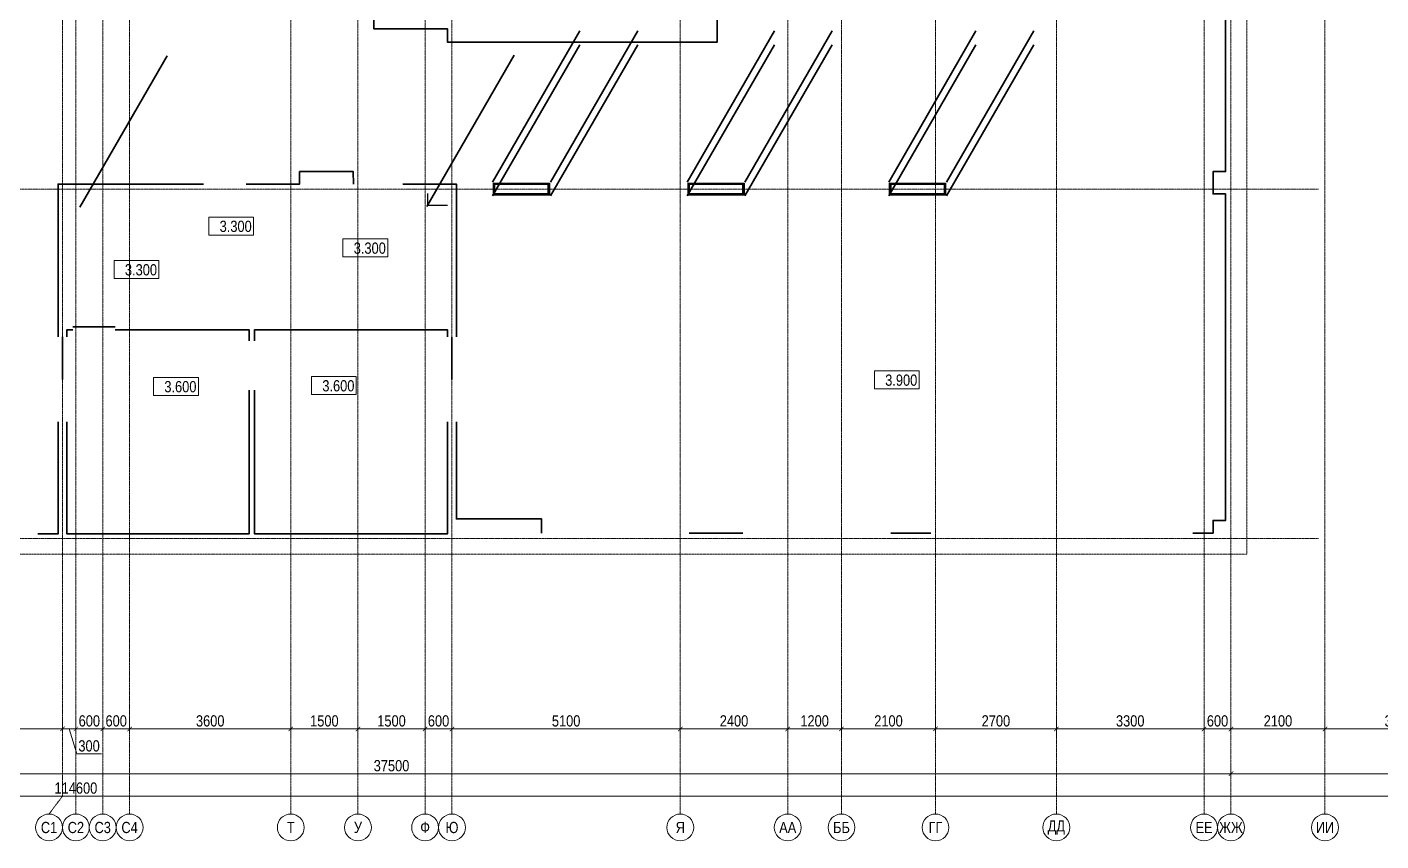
# Model space of a CAD drawing. Header units: millimetres. Extents: x -328335 to 1460319, y -208171 to 164069.
# Drawn here: x 56209 to 86450, y -6755 to 11416 of the extents above; entities that cross this region are included whole.
import ezdxf
from ezdxf.enums import TextEntityAlignment as Align

# ---------------------------------------------------------------- set-up
doc = ezdxf.new("R2010")
doc.units = ezdxf.units.MM
doc.header["$LTSCALE"] = 0.5
doc.linetypes.add('CENTER', pattern=[50.8, 31.75, -6.35, 6.35, -6.35])
doc.linetypes.add('DASHED', pattern=[19.05, 12.7, -6.35])
doc.layers.get('Defpoints').update_dxf_attribs({"color": 140})
for name, color, linetype, lineweight in [('АИ_Плинтус', 3, 'Continuous', 9), ('АР6_потолок_отм', 5, 'Continuous', 5), ('РД_Оси_размер', 8, 'Continuous', 0)]:
    doc.layers.add(name, color=color, linetype=linetype, lineweight=lineweight)
doc.layers.add('АИ_Т_Профиль', color=2, linetype='Continuous', lineweight=40, true_color=0xffff00)
doc.layers.add('РД_Оси_100', color=7, linetype='Continuous', lineweight=0, true_color=0x525252)
doc.layers.add('АР6_Г_профиль плитки', color=220, linetype='Continuous', lineweight=35, plot=False)
doc.layers.add('АР_Делит', color=120, linetype='Continuous', lineweight=0, plot=False)
doc.styles.add('Arial_Narrow_08', font='ARIALN.TTF', dxfattribs={"width": 0.8})
doc.styles.add('style1', font='ARIALN.TTF')
doc.styles.add('ккк', font='isocpeur.ttf', dxfattribs={"width": 0.85, "oblique": 15})
doc.dimstyles.new('Dim100_ареал', dxfattribs={"dimscale": 100, "dimtxt": 2.5, "dimasz": 1, "dimexe": 1, "dimexo": 1, "dimgap": 0.5, "dimtad": 1, "dimzin": 12, "dimdsep": 46, "dimtxsty": 'style1', "dimblk": 'ARCHTICK', "dimcen": 1, "dimdle": 1, "dimaunit": 1, "dimadec": 0, "dimazin": 3, "dimtfac": 1, "dimtmove": 1, "dimatfit": 3, "dimldrblk": 'OPEN30', "dimfxl": 2, "dimfxlon": 1, "dimtolj": 1, "dimtzin": 0, "dimlwd": 5, "dimlwe": 5, "dimarcsym": 0})

# ---------------------------------------------------------------- blocks, each defined once
blk = doc.blocks.new('A-iden')
at = {"linetype": 'Continuous', "lineweight": 5}
blk.add_circle((0, -4), 3, dxfattribs=at)
at = {"color": 0, "linetype": 'Continuous', "lineweight": 20, "style": 'ккк', "width": 0.85}
blk.add_attdef('ID', text='', height=4, dxfattribs=at).set_placement((0.31, -3.85), align=Align.MIDDLE_CENTER)
blk = doc.blocks.new('_ArchTick')
at = {"color": 0, "linetype": 'ByBlock', "const_width": 0.15}
blk.add_lwpolyline([(-0.5, -0.5), (0.5, 0.5)], dxfattribs=at)
blk = doc.blocks.new('*D186')
at = {"layer": 'Defpoints', "color": 0, "transparency": 16777216}
for p in [(54300, -3255), (57000, -3255), (57000, -4255)]:
    blk.add_point(p, dxfattribs=at)
at = {"layer": 'РД_Оси_размер', "color": 0, "lineweight": 5, "transparency": 16777216}
for p, q in [((54300, -4055), (54300, -4355)), ((57000, -4055), (57000, -4355)), ((54200, -4255), (57100, -4255))]:
    blk.add_line(p, q, dxfattribs=at)
at = {"layer": 'РД_Оси_размер', "color": 0, "lineweight": 5, "transparency": 16777216, "xscale": 100, "yscale": 100, "zscale": 100, "rotation": 180}
blk.add_blockref('_ArchTick', (54300, -4255), dxfattribs=at)
at = {"layer": 'РД_Оси_размер', "color": 0, "lineweight": 5, "transparency": 16777216, "xscale": 100, "yscale": 100, "zscale": 100}
blk.add_blockref('_ArchTick', (57000, -4255), dxfattribs=at)
at = {"layer": 'РД_Оси_размер', "color": 0, "transparency": 16777216, "insert": (55650, -4077), "char_height": 250, "attachment_point": 5, "style": 'style1'}
blk.add_mtext('\\A1;2700', dxfattribs=at)
blk = doc.blocks.new('_Open30')
at = {"color": 0, "linetype": 'ByBlock', "lineweight": -2}
for p, q in [((-1, 0.27), (0, 0)), ((0, 0), (-1, -0.27)), ((0, 0), (-1, 0))]:
    blk.add_line(p, q, dxfattribs=at)
blk = doc.blocks.new('*D187')
at = {"layer": 'Defpoints', "color": 0, "transparency": 16777216}
for p in [(57000, -3255), (57300, -3255), (57300, -4255)]:
    blk.add_point(p, dxfattribs=at)
at = {"layer": 'РД_Оси_размер', "color": 0, "lineweight": 5, "transparency": 16777216}
for p, q in [((57000, -4055), (57000, -4355)), ((57300, -4055), (57300, -4355)), ((56900, -4255), (57400, -4255)), ((57150, -4255), (57317, -4813)), ((57317, -4813), (57870, -4813))]:
    blk.add_line(p, q, dxfattribs=at)
at = {"layer": 'РД_Оси_размер', "color": 0, "lineweight": 5, "transparency": 16777216, "xscale": 100, "yscale": 100, "zscale": 100, "rotation": 180}
blk.add_blockref('_ArchTick', (57000, -4255), dxfattribs=at)
at = {"layer": 'РД_Оси_размер', "color": 0, "lineweight": 5, "transparency": 16777216, "xscale": 100, "yscale": 100, "zscale": 100}
blk.add_blockref('_ArchTick', (57300, -4255), dxfattribs=at)
at = {"layer": 'РД_Оси_размер', "color": 0, "transparency": 16777216, "insert": (57594, -4635), "char_height": 250, "attachment_point": 5, "style": 'style1'}
blk.add_mtext('\\A1;300', dxfattribs=at)
blk = doc.blocks.new('*D188')
at = {"layer": 'Defpoints', "color": 0, "transparency": 16777216}
for p in [(57300, -3255), (57900, -3255), (57900, -4255)]:
    blk.add_point(p, dxfattribs=at)
at = {"layer": 'РД_Оси_размер', "color": 0, "lineweight": 5, "transparency": 16777216}
for p, q in [((57300, -4055), (57300, -4355)), ((57900, -4055), (57900, -4355)), ((57200, -4255), (58000, -4255))]:
    blk.add_line(p, q, dxfattribs=at)
at = {"layer": 'РД_Оси_размер', "color": 0, "lineweight": 5, "transparency": 16777216, "xscale": 100, "yscale": 100, "zscale": 100, "rotation": 180}
blk.add_blockref('_ArchTick', (57300, -4255), dxfattribs=at)
at = {"layer": 'РД_Оси_размер', "color": 0, "lineweight": 5, "transparency": 16777216, "xscale": 100, "yscale": 100, "zscale": 100}
blk.add_blockref('_ArchTick', (57900, -4255), dxfattribs=at)
at = {"layer": 'РД_Оси_размер', "color": 0, "transparency": 16777216, "insert": (57600, -4077), "char_height": 250, "attachment_point": 5, "style": 'style1'}
blk.add_mtext('\\A1;600', dxfattribs=at)
blk = doc.blocks.new('*D189')
at = {"layer": 'Defpoints', "color": 0, "transparency": 16777216}
for p in [(57900, -3255), (58500, -3255), (58500, -4255)]:
    blk.add_point(p, dxfattribs=at)
at = {"layer": 'РД_Оси_размер', "color": 0, "lineweight": 5, "transparency": 16777216}
for p, q in [((57900, -4055), (57900, -4355)), ((58500, -4055), (58500, -4355)), ((57800, -4255), (58600, -4255))]:
    blk.add_line(p, q, dxfattribs=at)
at = {"layer": 'РД_Оси_размер', "color": 0, "lineweight": 5, "transparency": 16777216, "xscale": 100, "yscale": 100, "zscale": 100, "rotation": 180}
blk.add_blockref('_ArchTick', (57900, -4255), dxfattribs=at)
at = {"layer": 'РД_Оси_размер', "color": 0, "lineweight": 5, "transparency": 16777216, "xscale": 100, "yscale": 100, "zscale": 100}
blk.add_blockref('_ArchTick', (58500, -4255), dxfattribs=at)
at = {"layer": 'РД_Оси_размер', "color": 0, "transparency": 16777216, "insert": (58200, -4077), "char_height": 250, "attachment_point": 5, "style": 'style1'}
blk.add_mtext('\\A1;600', dxfattribs=at)
blk = doc.blocks.new('*D190')
at = {"layer": 'Defpoints', "color": 0, "transparency": 16777216}
for p in [(58500, -3255), (62100, -3255), (62100, -4255)]:
    blk.add_point(p, dxfattribs=at)
at = {"layer": 'РД_Оси_размер', "color": 0, "lineweight": 5, "transparency": 16777216}
for p, q in [((58500, -4055), (58500, -4355)), ((62100, -4055), (62100, -4355)), ((58400, -4255), (62200, -4255))]:
    blk.add_line(p, q, dxfattribs=at)
at = {"layer": 'РД_Оси_размер', "color": 0, "lineweight": 5, "transparency": 16777216, "xscale": 100, "yscale": 100, "zscale": 100, "rotation": 180}
blk.add_blockref('_ArchTick', (58500, -4255), dxfattribs=at)
at = {"layer": 'РД_Оси_размер', "color": 0, "lineweight": 5, "transparency": 16777216, "xscale": 100, "yscale": 100, "zscale": 100}
blk.add_blockref('_ArchTick', (62100, -4255), dxfattribs=at)
at = {"layer": 'РД_Оси_размер', "color": 0, "transparency": 16777216, "insert": (60300, -4077), "char_height": 250, "attachment_point": 5, "style": 'style1'}
blk.add_mtext('\\A1;3600', dxfattribs=at)
blk = doc.blocks.new('*D191')
at = {"layer": 'Defpoints', "color": 0, "transparency": 16777216}
for p in [(62100, -3255), (63600, -3255), (63600, -4255)]:
    blk.add_point(p, dxfattribs=at)
at = {"layer": 'РД_Оси_размер', "color": 0, "lineweight": 5, "transparency": 16777216}
for p, q in [((62100, -4055), (62100, -4355)), ((63600, -4055), (63600, -4355)), ((62000, -4255), (63700, -4255))]:
    blk.add_line(p, q, dxfattribs=at)
at = {"layer": 'РД_Оси_размер', "color": 0, "lineweight": 5, "transparency": 16777216, "xscale": 100, "yscale": 100, "zscale": 100, "rotation": 180}
blk.add_blockref('_ArchTick', (62100, -4255), dxfattribs=at)
at = {"layer": 'РД_Оси_размер', "color": 0, "lineweight": 5, "transparency": 16777216, "xscale": 100, "yscale": 100, "zscale": 100}
blk.add_blockref('_ArchTick', (63600, -4255), dxfattribs=at)
at = {"layer": 'РД_Оси_размер', "color": 0, "transparency": 16777216, "insert": (62850, -4077), "char_height": 250, "attachment_point": 5, "style": 'style1'}
blk.add_mtext('\\A1;1500', dxfattribs=at)
blk = doc.blocks.new('*D192')
at = {"layer": 'Defpoints', "color": 0, "transparency": 16777216}
for p in [(63600, -3255), (65100, -3255), (65100, -4255)]:
    blk.add_point(p, dxfattribs=at)
at = {"layer": 'РД_Оси_размер', "color": 0, "lineweight": 5, "transparency": 16777216}
for p, q in [((63600, -4055), (63600, -4355)), ((65100, -4055), (65100, -4355)), ((63500, -4255), (65200, -4255))]:
    blk.add_line(p, q, dxfattribs=at)
at = {"layer": 'РД_Оси_размер', "color": 0, "lineweight": 5, "transparency": 16777216, "xscale": 100, "yscale": 100, "zscale": 100, "rotation": 180}
blk.add_blockref('_ArchTick', (63600, -4255), dxfattribs=at)
at = {"layer": 'РД_Оси_размер', "color": 0, "lineweight": 5, "transparency": 16777216, "xscale": 100, "yscale": 100, "zscale": 100}
blk.add_blockref('_ArchTick', (65100, -4255), dxfattribs=at)
at = {"layer": 'РД_Оси_размер', "color": 0, "transparency": 16777216, "insert": (64350, -4077), "char_height": 250, "attachment_point": 5, "style": 'style1'}
blk.add_mtext('\\A1;1500', dxfattribs=at)
blk = doc.blocks.new('*D193')
at = {"layer": 'Defpoints', "color": 0, "transparency": 16777216}
for p in [(65100, -3255), (65700, -3255), (65700, -4255)]:
    blk.add_point(p, dxfattribs=at)
at = {"layer": 'РД_Оси_размер', "color": 0, "lineweight": 5, "transparency": 16777216}
for p, q in [((65100, -4055), (65100, -4355)), ((65700, -4055), (65700, -4355)), ((65000, -4255), (65800, -4255))]:
    blk.add_line(p, q, dxfattribs=at)
at = {"layer": 'РД_Оси_размер', "color": 0, "lineweight": 5, "transparency": 16777216, "xscale": 100, "yscale": 100, "zscale": 100, "rotation": 180}
blk.add_blockref('_ArchTick', (65100, -4255), dxfattribs=at)
at = {"layer": 'РД_Оси_размер', "color": 0, "lineweight": 5, "transparency": 16777216, "xscale": 100, "yscale": 100, "zscale": 100}
blk.add_blockref('_ArchTick', (65700, -4255), dxfattribs=at)
at = {"layer": 'РД_Оси_размер', "color": 0, "transparency": 16777216, "insert": (65400, -4077), "char_height": 250, "attachment_point": 5, "style": 'style1'}
blk.add_mtext('\\A1;600', dxfattribs=at)
blk = doc.blocks.new('*D194')
at = {"layer": 'Defpoints', "color": 0, "transparency": 16777216}
for p in [(65700, -3255), (70800, -3255), (70800, -4255)]:
    blk.add_point(p, dxfattribs=at)
at = {"layer": 'РД_Оси_размер', "color": 0, "lineweight": 5, "transparency": 16777216}
for p, q in [((65700, -4055), (65700, -4355)), ((70800, -4055), (70800, -4355)), ((65600, -4255), (70900, -4255))]:
    blk.add_line(p, q, dxfattribs=at)
at = {"layer": 'РД_Оси_размер', "color": 0, "lineweight": 5, "transparency": 16777216, "xscale": 100, "yscale": 100, "zscale": 100, "rotation": 180}
blk.add_blockref('_ArchTick', (65700, -4255), dxfattribs=at)
at = {"layer": 'РД_Оси_размер', "color": 0, "lineweight": 5, "transparency": 16777216, "xscale": 100, "yscale": 100, "zscale": 100}
blk.add_blockref('_ArchTick', (70800, -4255), dxfattribs=at)
at = {"layer": 'РД_Оси_размер', "color": 0, "transparency": 16777216, "insert": (68250, -4077), "char_height": 250, "attachment_point": 5, "style": 'style1'}
blk.add_mtext('\\A1;5100', dxfattribs=at)
blk = doc.blocks.new('*D195')
at = {"layer": 'Defpoints', "color": 0, "transparency": 16777216}
for p in [(70800, -3255), (73200, -3255), (73200, -4255)]:
    blk.add_point(p, dxfattribs=at)
at = {"layer": 'РД_Оси_размер', "color": 0, "lineweight": 5, "transparency": 16777216}
for p, q in [((70800, -4055), (70800, -4355)), ((73200, -4055), (73200, -4355)), ((70700, -4255), (73300, -4255))]:
    blk.add_line(p, q, dxfattribs=at)
at = {"layer": 'РД_Оси_размер', "color": 0, "lineweight": 5, "transparency": 16777216, "xscale": 100, "yscale": 100, "zscale": 100, "rotation": 180}
blk.add_blockref('_ArchTick', (70800, -4255), dxfattribs=at)
at = {"layer": 'РД_Оси_размер', "color": 0, "lineweight": 5, "transparency": 16777216, "xscale": 100, "yscale": 100, "zscale": 100}
blk.add_blockref('_ArchTick', (73200, -4255), dxfattribs=at)
at = {"layer": 'РД_Оси_размер', "color": 0, "transparency": 16777216, "insert": (72000, -4077), "char_height": 250, "attachment_point": 5, "style": 'style1'}
blk.add_mtext('\\A1;2400', dxfattribs=at)
blk = doc.blocks.new('*D196')
at = {"layer": 'Defpoints', "color": 0, "transparency": 16777216}
for p in [(73200, -3255), (74400, -3255), (74400, -4255)]:
    blk.add_point(p, dxfattribs=at)
at = {"layer": 'РД_Оси_размер', "color": 0, "lineweight": 5, "transparency": 16777216}
for p, q in [((73200, -4055), (73200, -4355)), ((74400, -4055), (74400, -4355)), ((73100, -4255), (74500, -4255))]:
    blk.add_line(p, q, dxfattribs=at)
at = {"layer": 'РД_Оси_размер', "color": 0, "lineweight": 5, "transparency": 16777216, "xscale": 100, "yscale": 100, "zscale": 100, "rotation": 180}
blk.add_blockref('_ArchTick', (73200, -4255), dxfattribs=at)
at = {"layer": 'РД_Оси_размер', "color": 0, "lineweight": 5, "transparency": 16777216, "xscale": 100, "yscale": 100, "zscale": 100}
blk.add_blockref('_ArchTick', (74400, -4255), dxfattribs=at)
at = {"layer": 'РД_Оси_размер', "color": 0, "transparency": 16777216, "insert": (73800, -4077), "char_height": 250, "attachment_point": 5, "style": 'style1'}
blk.add_mtext('\\A1;1200', dxfattribs=at)
blk = doc.blocks.new('*D197')
at = {"layer": 'Defpoints', "color": 0, "transparency": 16777216}
for p in [(74400, -3255), (76500, -3255), (76500, -4255)]:
    blk.add_point(p, dxfattribs=at)
at = {"layer": 'РД_Оси_размер', "color": 0, "lineweight": 5, "transparency": 16777216}
for p, q in [((74400, -4055), (74400, -4355)), ((76500, -4055), (76500, -4355)), ((74300, -4255), (76600, -4255))]:
    blk.add_line(p, q, dxfattribs=at)
at = {"layer": 'РД_Оси_размер', "color": 0, "lineweight": 5, "transparency": 16777216, "xscale": 100, "yscale": 100, "zscale": 100, "rotation": 180}
blk.add_blockref('_ArchTick', (74400, -4255), dxfattribs=at)
at = {"layer": 'РД_Оси_размер', "color": 0, "lineweight": 5, "transparency": 16777216, "xscale": 100, "yscale": 100, "zscale": 100}
blk.add_blockref('_ArchTick', (76500, -4255), dxfattribs=at)
at = {"layer": 'РД_Оси_размер', "color": 0, "transparency": 16777216, "insert": (75450, -4077), "char_height": 250, "attachment_point": 5, "style": 'style1'}
blk.add_mtext('\\A1;2100', dxfattribs=at)
blk = doc.blocks.new('*D198')
at = {"layer": 'Defpoints', "color": 0, "transparency": 16777216}
for p in [(76500, -3255), (79200, -3255), (79200, -4255)]:
    blk.add_point(p, dxfattribs=at)
at = {"layer": 'РД_Оси_размер', "color": 0, "lineweight": 5, "transparency": 16777216}
for p, q in [((76500, -4055), (76500, -4355)), ((79200, -4055), (79200, -4355)), ((76400, -4255), (79300, -4255))]:
    blk.add_line(p, q, dxfattribs=at)
at = {"layer": 'РД_Оси_размер', "color": 0, "lineweight": 5, "transparency": 16777216, "xscale": 100, "yscale": 100, "zscale": 100, "rotation": 180}
blk.add_blockref('_ArchTick', (76500, -4255), dxfattribs=at)
at = {"layer": 'РД_Оси_размер', "color": 0, "lineweight": 5, "transparency": 16777216, "xscale": 100, "yscale": 100, "zscale": 100}
blk.add_blockref('_ArchTick', (79200, -4255), dxfattribs=at)
at = {"layer": 'РД_Оси_размер', "color": 0, "transparency": 16777216, "insert": (77850, -4077), "char_height": 250, "attachment_point": 5, "style": 'style1'}
blk.add_mtext('\\A1;2700', dxfattribs=at)
blk = doc.blocks.new('*D199')
at = {"layer": 'Defpoints', "color": 0, "transparency": 16777216}
for p in [(79200, -3255), (82500, -3255), (82500, -4255)]:
    blk.add_point(p, dxfattribs=at)
at = {"layer": 'РД_Оси_размер', "color": 0, "lineweight": 5, "transparency": 16777216}
for p, q in [((79200, -4055), (79200, -4355)), ((82500, -4055), (82500, -4355)), ((79100, -4255), (82600, -4255))]:
    blk.add_line(p, q, dxfattribs=at)
at = {"layer": 'РД_Оси_размер', "color": 0, "lineweight": 5, "transparency": 16777216, "xscale": 100, "yscale": 100, "zscale": 100, "rotation": 180}
blk.add_blockref('_ArchTick', (79200, -4255), dxfattribs=at)
at = {"layer": 'РД_Оси_размер', "color": 0, "lineweight": 5, "transparency": 16777216, "xscale": 100, "yscale": 100, "zscale": 100}
blk.add_blockref('_ArchTick', (82500, -4255), dxfattribs=at)
at = {"layer": 'РД_Оси_размер', "color": 0, "transparency": 16777216, "insert": (80850, -4077), "char_height": 250, "attachment_point": 5, "style": 'style1'}
blk.add_mtext('\\A1;3300', dxfattribs=at)
blk = doc.blocks.new('*D200')
at = {"layer": 'Defpoints', "color": 0, "transparency": 16777216}
for p in [(82500, -3255), (83100, -3255), (83100, -4255)]:
    blk.add_point(p, dxfattribs=at)
at = {"layer": 'РД_Оси_размер', "color": 0, "lineweight": 5, "transparency": 16777216}
for p, q in [((82500, -4055), (82500, -4355)), ((83100, -4055), (83100, -4355)), ((82400, -4255), (83200, -4255))]:
    blk.add_line(p, q, dxfattribs=at)
at = {"layer": 'РД_Оси_размер', "color": 0, "lineweight": 5, "transparency": 16777216, "xscale": 100, "yscale": 100, "zscale": 100, "rotation": 180}
blk.add_blockref('_ArchTick', (82500, -4255), dxfattribs=at)
at = {"layer": 'РД_Оси_размер', "color": 0, "lineweight": 5, "transparency": 16777216, "xscale": 100, "yscale": 100, "zscale": 100}
blk.add_blockref('_ArchTick', (83100, -4255), dxfattribs=at)
at = {"layer": 'РД_Оси_размер', "color": 0, "transparency": 16777216, "insert": (82800, -4077), "char_height": 250, "attachment_point": 5, "style": 'style1'}
blk.add_mtext('\\A1;600', dxfattribs=at)
blk = doc.blocks.new('*D201')
at = {"layer": 'Defpoints', "color": 0, "transparency": 16777216}
for p in [(83100, -3255), (85200, -3255), (85200, -4255)]:
    blk.add_point(p, dxfattribs=at)
at = {"layer": 'РД_Оси_размер', "color": 0, "lineweight": 5, "transparency": 16777216}
for p, q in [((83100, -4055), (83100, -4355)), ((85200, -4055), (85200, -4355)), ((83000, -4255), (85300, -4255))]:
    blk.add_line(p, q, dxfattribs=at)
at = {"layer": 'РД_Оси_размер', "color": 0, "lineweight": 5, "transparency": 16777216, "xscale": 100, "yscale": 100, "zscale": 100, "rotation": 180}
blk.add_blockref('_ArchTick', (83100, -4255), dxfattribs=at)
at = {"layer": 'РД_Оси_размер', "color": 0, "lineweight": 5, "transparency": 16777216, "xscale": 100, "yscale": 100, "zscale": 100}
blk.add_blockref('_ArchTick', (85200, -4255), dxfattribs=at)
at = {"layer": 'РД_Оси_размер', "color": 0, "transparency": 16777216, "insert": (84150, -4077), "char_height": 250, "attachment_point": 5, "style": 'style1'}
blk.add_mtext('\\A1;2100', dxfattribs=at)
blk = doc.blocks.new('*D202')
at = {"layer": 'Defpoints', "color": 0, "transparency": 16777216}
for p in [(85200, -3255), (88500, -3255), (88500, -4255)]:
    blk.add_point(p, dxfattribs=at)
at = {"layer": 'РД_Оси_размер', "color": 0, "lineweight": 5, "transparency": 16777216}
for p, q in [((85200, -4055), (85200, -4355)), ((88500, -4055), (88500, -4355)), ((85100, -4255), (88600, -4255))]:
    blk.add_line(p, q, dxfattribs=at)
at = {"layer": 'РД_Оси_размер', "color": 0, "lineweight": 5, "transparency": 16777216, "xscale": 100, "yscale": 100, "zscale": 100, "rotation": 180}
blk.add_blockref('_ArchTick', (85200, -4255), dxfattribs=at)
at = {"layer": 'РД_Оси_размер', "color": 0, "lineweight": 5, "transparency": 16777216, "xscale": 100, "yscale": 100, "zscale": 100}
blk.add_blockref('_ArchTick', (88500, -4255), dxfattribs=at)
at = {"layer": 'РД_Оси_размер', "color": 0, "transparency": 16777216, "insert": (86850, -4077), "char_height": 250, "attachment_point": 5, "style": 'style1'}
blk.add_mtext('\\A1;3300', dxfattribs=at)
blk = doc.blocks.new('*D24')
at = {"layer": 'Defpoints', "color": 0, "transparency": 16777216}
for p in [(0, -3255), (114600, -3255), (114600, -5755)]:
    blk.add_point(p, dxfattribs=at)
at = {"layer": 'РД_Оси_размер', "color": 0, "lineweight": 5, "transparency": 16777216}
for p, q in [((0, -5555), (0, -5855)), ((114600, -5555), (114600, -5855)), ((-100, -5755), (114700, -5755))]:
    blk.add_line(p, q, dxfattribs=at)
at = {"layer": 'РД_Оси_размер', "color": 0, "lineweight": 5, "transparency": 16777216, "xscale": 100, "yscale": 100, "zscale": 100, "rotation": 180}
blk.add_blockref('_ArchTick', (0, -5755), dxfattribs=at)
at = {"layer": 'РД_Оси_размер', "color": 0, "lineweight": 5, "transparency": 16777216, "xscale": 100, "yscale": 100, "zscale": 100}
blk.add_blockref('_ArchTick', (114600, -5755), dxfattribs=at)
at = {"layer": 'РД_Оси_размер', "color": 0, "transparency": 16777216, "insert": (57300, -5577), "char_height": 250, "attachment_point": 5, "style": 'style1'}
blk.add_mtext('\\A1;114600', dxfattribs=at)
blk = doc.blocks.new('*D40')
at = {"layer": 'Defpoints', "color": 0, "transparency": 16777216}
for p in [(45600, -3255), (83100, -3255), (83100, -5255)]:
    blk.add_point(p, dxfattribs=at)
at = {"layer": 'РД_Оси_размер', "color": 0, "lineweight": 5, "transparency": 16777216}
for p, q in [((45600, -5055), (45600, -5355)), ((83100, -5055), (83100, -5355)), ((45500, -5255), (83200, -5255))]:
    blk.add_line(p, q, dxfattribs=at)
at = {"layer": 'РД_Оси_размер', "color": 0, "lineweight": 5, "transparency": 16777216, "xscale": 100, "yscale": 100, "zscale": 100, "rotation": 180}
blk.add_blockref('_ArchTick', (45600, -5255), dxfattribs=at)
at = {"layer": 'РД_Оси_размер', "color": 0, "lineweight": 5, "transparency": 16777216, "xscale": 100, "yscale": 100, "zscale": 100}
blk.add_blockref('_ArchTick', (83100, -5255), dxfattribs=at)
at = {"layer": 'РД_Оси_размер', "color": 0, "transparency": 16777216, "insert": (64350, -5077), "char_height": 250, "attachment_point": 5, "style": 'style1'}
blk.add_mtext('\\A1;37500', dxfattribs=at)
blk = doc.blocks.new('*D41')
at = {"layer": 'Defpoints', "color": 0, "transparency": 16777216}
for p in [(83100, -3255), (94500, -3255), (94500, -5255)]:
    blk.add_point(p, dxfattribs=at)
at = {"layer": 'РД_Оси_размер', "color": 0, "lineweight": 5, "transparency": 16777216}
for p, q in [((83100, -5055), (83100, -5355)), ((94500, -5055), (94500, -5355)), ((83000, -5255), (94600, -5255))]:
    blk.add_line(p, q, dxfattribs=at)
at = {"layer": 'РД_Оси_размер', "color": 0, "lineweight": 5, "transparency": 16777216, "xscale": 100, "yscale": 100, "zscale": 100, "rotation": 180}
blk.add_blockref('_ArchTick', (83100, -5255), dxfattribs=at)
at = {"layer": 'РД_Оси_размер', "color": 0, "lineweight": 5, "transparency": 16777216, "xscale": 100, "yscale": 100, "zscale": 100}
blk.add_blockref('_ArchTick', (94500, -5255), dxfattribs=at)
at = {"layer": 'РД_Оси_размер', "color": 0, "transparency": 16777216, "insert": (88800, -5077), "char_height": 250, "attachment_point": 5, "style": 'style1'}
blk.add_mtext('\\A1;11400', dxfattribs=at)
blk = doc.blocks.new('Отметка_план')
at = {"color": 7, "lineweight": 5}
blk.add_lwpolyline([(0, 0), (10, 0), (10, 4), (0, 4)], close=True, dxfattribs=at)
at = {"style": 'Arial_Narrow_08', "width": 0.8}
blk.add_attdef('OTMG', text='', height=2.5, dxfattribs=at).set_placement((9.06, 0.7), align=Align.RIGHT)
blk = doc.blocks.new('СОШ_2200_АР_ОСИ_М100_28.05.24')
at = {"layer": 'АР_Делит', "color": 5, "linetype": 'DASHED'}
blk.add_lwpolyline([(114955, 135155), (114955, -355), (93595.036, -355), (93595.036, 13855), (94145, 13855), (94145, 68320), (66055, 68320), (66055, 13857.73), (83455, 13857.73), (83455, -355), (45245, -355), (45245, 13145), (44695, 13145), (44695, 26755), (45245, 26755), (45245, 68320), (20455, 68320), (20455, 26755), (27955, 26755), (27955, 13145), (-355, 13145), (-355, 100855), (37145, 100855), (37145, 129155)], dxfattribs=at)
at = {"layer": 'РД_Оси_100', "color": 8, "linetype": 'CENTER', "true_color": 0x808080}
for p, q in [((63600, -6155), (63600, 139938.679)), ((65100, -6155), (65100, 139938.679)), ((73200, -6155), (73200, 139938.679)), ((79200, -6155), (79200, 139938.679)), ((85200, -6155), (85200, 139938.679)), ((70800, -6155), (70800, 90900)), ((62100, -6155), (62100, 73302.739)), ((33000, 7800), (85055, 7800)), ((33000, 0), (85055, 0))]:
    blk.add_line(p, q, dxfattribs=at)
for points in [[(57300, 139938.679), (57300, -6155)], [(58500, 139938.679), (58500, -6155)], [(65700, -6155), (65700, 139938.679)], [(76500, 139938.679), (76500, -6155)], [(82500, 139938.679), (82500, -6155)], [(57000, 70839.76), (57000, -5755), (56700, -6155)], [(57900, 70753.904), (57900, -6155)], [(83100, 16208.195), (83100, -6155)], [(74400, 13738.107), (74400, -6155)]]:
    blk.add_lwpolyline(points, dxfattribs=at)
at = {"layer": 'РД_Оси_100', "color": 0}
ref = blk.add_blockref('A-iden', (56700, -6055), dxfattribs=dict(at, xscale=100, yscale=100, zscale=100))
ref.add_attrib('ID', 'С1', dxfattribs={"layer": '0', "linetype": 'Continuous', "height": 250, "style": 'style1'}).set_placement((56700, -6455), align=Align.MIDDLE)
ref = blk.add_blockref('A-iden', (57299.266, -6054.999), dxfattribs=dict(at, xscale=100, yscale=100, zscale=100))
ref.add_attrib('ID', 'С2', dxfattribs={"layer": '0', "linetype": 'Continuous', "height": 250, "style": 'style1'}).set_placement((57299.266, -6454.999), align=Align.MIDDLE)
ref = blk.add_blockref('A-iden', (57899.266, -6054.999), dxfattribs=dict(at, xscale=100, yscale=100, zscale=100))
ref.add_attrib('ID', 'С3', dxfattribs={"layer": '0', "linetype": 'Continuous', "height": 250, "style": 'style1'}).set_placement((57899.266, -6454.999), align=Align.MIDDLE)
ref = blk.add_blockref('A-iden', (58499.266, -6054.999), dxfattribs=dict(at, xscale=100, yscale=100, zscale=100))
ref.add_attrib('ID', 'С4', dxfattribs={"layer": '0', "linetype": 'Continuous', "height": 250, "style": 'style1'}).set_placement((58499.266, -6454.999), align=Align.MIDDLE)
ref = blk.add_blockref('A-iden', (62100, -6054.999), dxfattribs=dict(at, xscale=100, yscale=100, zscale=100))
ref.add_attrib('ID', 'Т', dxfattribs={"layer": '0', "linetype": 'Continuous', "height": 250, "style": 'style1'}).set_placement((62100, -6454.999), align=Align.MIDDLE)
ref = blk.add_blockref('A-iden', (63600, -6054.999), dxfattribs=dict(at, xscale=100, yscale=100, zscale=100))
ref.add_attrib('ID', 'У', dxfattribs={"layer": '0', "linetype": 'Continuous', "height": 250, "style": 'style1'}).set_placement((63600, -6454.999), align=Align.MIDDLE)
ref = blk.add_blockref('A-iden', (65100, -6054.999), dxfattribs=dict(at, xscale=100, yscale=100, zscale=100))
ref.add_attrib('ID', 'Ф', dxfattribs={"layer": '0', "linetype": 'Continuous', "height": 250, "style": 'style1'}).set_placement((65100, -6454.999), align=Align.MIDDLE)
ref = blk.add_blockref('A-iden', (65700.734, -6054.999), dxfattribs=dict(at, xscale=100, yscale=100, zscale=100))
ref.add_attrib('ID', 'Ю', dxfattribs={"layer": '0', "linetype": 'Continuous', "height": 250, "style": 'style1'}).set_placement((65700.734, -6454.999), align=Align.MIDDLE)
ref = blk.add_blockref('A-iden', (70800, -6054.999), dxfattribs=dict(at, xscale=100, yscale=100, zscale=100))
ref.add_attrib('ID', 'Я', dxfattribs={"layer": '0', "linetype": 'Continuous', "height": 250, "style": 'style1'}).set_placement((70800, -6454.999), align=Align.MIDDLE)
ref = blk.add_blockref('A-iden', (73200, -6054.999), dxfattribs=dict(at, xscale=100, yscale=100, zscale=100))
ref.add_attrib('ID', 'АА', dxfattribs={"layer": '0', "linetype": 'Continuous', "height": 250, "style": 'style1'}).set_placement((73200, -6454.999), align=Align.MIDDLE)
ref = blk.add_blockref('A-iden', (74400.734, -6054.999), dxfattribs=dict(at, xscale=100, yscale=100, zscale=100))
ref.add_attrib('ID', 'ББ', dxfattribs={"layer": '0', "linetype": 'Continuous', "height": 250, "style": 'style1'}).set_placement((74400.734, -6454.999), align=Align.MIDDLE)
ref = blk.add_blockref('A-iden', (76500.734, -6054.999), dxfattribs=dict(at, xscale=100, yscale=100, zscale=100))
ref.add_attrib('ID', 'ГГ', dxfattribs={"layer": '0', "linetype": 'Continuous', "height": 250, "style": 'style1'}).set_placement((76500.734, -6454.999), align=Align.MIDDLE)
ref = blk.add_blockref('A-iden', (79200, -6054.999), dxfattribs=dict(at, xscale=100, yscale=100, zscale=100))
ref.add_attrib('ID', 'ДД', dxfattribs={"layer": '0', "linetype": 'Continuous', "height": 250, "style": 'style1'}).set_placement((79200, -6454.999), align=Align.MIDDLE)
ref = blk.add_blockref('A-iden', (82499.266, -6054.999), dxfattribs=dict(at, xscale=100, yscale=100, zscale=100))
ref.add_attrib('ID', 'ЕЕ', dxfattribs={"layer": '0', "linetype": 'Continuous', "height": 250, "style": 'style1'}).set_placement((82499.266, -6454.999), align=Align.MIDDLE)
ref = blk.add_blockref('A-iden', (83100.734, -6054.999), dxfattribs=dict(at, xscale=100, yscale=100, zscale=100))
ref.add_attrib('ID', 'ЖЖ', dxfattribs={"layer": '0', "linetype": 'Continuous', "height": 250, "style": 'style1'}).set_placement((83100.734, -6454.999), align=Align.MIDDLE)
ref = blk.add_blockref('A-iden', (85200.734, -6054.999), dxfattribs=dict(at, xscale=100, yscale=100, zscale=100))
ref.add_attrib('ID', 'ИИ', dxfattribs={"layer": '0', "linetype": 'Continuous', "height": 250, "style": 'style1'}).set_placement((85200.734, -6454.999), align=Align.MIDDLE)
at = {"layer": 'РД_Оси_размер'}
for base, p1, p2, picture, middle in [((114600, -5755), (0, -3255), (114600, -3255), '*D24', (57300, -5577.357)), ((83100, -5255), (45600, -3255), (83100, -3255), '*D40', (64350, -5077.357)), ((57000, -4255), (54300, -3255), (57000, -3255), '*D186', (55650, -4077.357)), ((57300, -4255), (57000, -3255), (57300, -3255), '*D187', (57367.379, -4635.286)), ((57900, -4255), (57300, -3255), (57900, -3255), '*D188', (57600, -4077.357)), ((58500, -4255), (57900, -3255), (58500, -3255), '*D189', (58200, -4077.357)), ((62100, -4255), (58500, -3255), (62100, -3255), '*D190', (60300, -4077.357)), ((63600, -4255), (62100, -3255), (63600, -3255), '*D191', (62850, -4077.357)), ((65100, -4255), (63600, -3255), (65100, -3255), '*D192', (64350, -4077.357)), ((65700, -4255), (65100, -3255), (65700, -3255), '*D193', (65400, -4077.357)), ((70800, -4255), (65700, -3255), (70800, -3255), '*D194', (68250, -4077.357)), ((73200, -4255), (70800, -3255), (73200, -3255), '*D195', (72000, -4077.357)), ((74400, -4255), (73200, -3255), (74400, -3255), '*D196', (73800, -4077.357)), ((76500, -4255), (74400, -3255), (76500, -3255), '*D197', (75450, -4077.357)), ((79200, -4255), (76500, -3255), (79200, -3255), '*D198', (77850, -4077.357)), ((82500, -4255), (79200, -3255), (82500, -3255), '*D199', (80850, -4077.357)), ((83100, -4255), (82500, -3255), (83100, -3255), '*D200', (82800, -4077.357)), ((85200, -4255), (83100, -3255), (85200, -3255), '*D201', (84150, -4077.357)), ((94500, -5255), (83100, -3255), (94500, -3255), '*D41', (88800, -5077.357)), ((88500, -4255), (85200, -3255), (88500, -3255), '*D202', (86850, -4077.357))]:
    dim = blk.add_linear_dim(base=base, p1=p1, p2=p2, dimstyle='Dim100_ареал', dxfattribs=at)
    dim.commit()
    dim.dimension.update_dxf_attribs({"geometry": picture, "text_midpoint": middle})

msp = doc.modelspace()

# ---------------------------------------------------------------- linework, layer by layer
at = {"layer": 'Defpoints'}
for points in [[(66625, 7935), (67879, 7935), (67879, 7665), (66625, 7665)], [(70975, 7935), (72225, 7935), (72225, 7665), (70975, 7665)], [(75475, 7935), (76725, 7935), (76725, 7665), (75475, 7665)]]:
    msp.add_lwpolyline(points, close=True, dxfattribs=at)
msp.add_lwpolyline([(65600, 7429.552), (65160, 7429.552), (65160, 7699.816)], dxfattribs=at)
at = {"layer": 'АИ_Плинтус', "color": 160, "linetype": 'ByBlock', "lineweight": 35, "true_color": 0x003fff}
for points in [[(72200, 13380), (71623.967, 13380), (71623.967, 11082.73), (65600, 11082.623), (65600, 11380), (63951.585, 11380), (63951.585, 11900), (62300.004, 11900)], [(82248.763, 120), (82700, 120), (82700, 400), (82980, 400), (82980, 7690), (82700, 7690), (82700, 8190), (82980, 8190), (82980, 13102.73), (82700, 13102.73), (82700, 13380), (82248.941, 13380)], [(63500, 7910), (63495.465, 8190), (62295.465, 8190), (62295.295, 7910), (61100, 7910)], [(60150, 7910), (56900, 7910), (56900, 4500)], [(65800, 4500), (65800, 7910.023), (64600, 7910.023)], [(56900, 2600), (56900, 100), (56450, 100)], [(65800, 2600), (65800, 434.098), (67700, 434.098), (67700, 120)], [(72200, 120), (71000, 120)], [(76400, 120), (75500, 120)]]:
    msp.add_lwpolyline(points, dxfattribs=at)
for points in [[(66650, 7690), (66650, 7910), (67850, 7910), (67850, 7690)], [(71000, 7690), (71000, 7910), (72200, 7910), (72200, 7690)], [(75500, 7690), (75500, 7910), (76700, 7910), (76700, 7690)]]:
    msp.add_lwpolyline(points, close=True, dxfattribs=at)
at = {"layer": 'АИ_Плинтус', "color": 24, "linetype": 'ByBlock', "lineweight": 35, "true_color": 0xa52900}
for points in [[(57100, 4500), (57100, 4660), (57230, 4660)], [(58180, 4660), (61170.002, 4660), (61170.001, 4410.002)], [(65600, 4500), (65600, 4660), (61290, 4659.997), (61290.001, 4410.002)], [(61170.001, 3310.002), (61170.004, 100), (57100, 100), (57100, 2600)], [(61290.001, 3310.002), (61290.004, 100), (65600, 100), (65600, 2600)]]:
    msp.add_lwpolyline(points, dxfattribs=at)
at = {"layer": 'АИ_Т_Профиль', "linetype": 'ByBlock', "lineweight": 35}
for points in [[(57230, 4720), (58180, 4720)], [(57000, 4500), (57000, 3550)], [(65700, 4500), (65700, 3550)]]:
    msp.add_lwpolyline(points, dxfattribs=at)
at = {"layer": 'АР6_Г_профиль плитки'}
for points in [[(66607.051, 7955), (68557.051, 11332.499)], [(67899, 7955), (69849, 11332.499)], [(70955, 7955), (72905, 11332.499)], [(72245, 7955), (74195, 11332.499)], [(75455, 7955), (77405, 11332.499)], [(76745, 7955), (78695, 11332.499)], [(66604.858, 7645), (68554.858, 11022.499)], [(67899, 7645), (69849, 11022.499)], [(70955, 7645), (72905, 11022.499)], [(72245, 7645), (74195, 11022.499)], [(75455, 7645), (77405, 11022.499)], [(76745, 7645), (78695, 11022.499)], [(57384.827, 7395), (59334.827, 10772.499)], [(65140, 7409.552), (67090, 10787.051)]]:
    msp.add_lwpolyline(points, dxfattribs=at)

# ---------------------------------------------------------------- block references
at = {"layer": 'АР6_потолок_отм'}
ref = msp.add_blockref('Отметка_план', (60269.676, 6772.908), dxfattribs=dict(at, xscale=100, yscale=100, zscale=100))
ref.add_attrib('OTMG', '3.300', dxfattribs={"layer": '0', "color": 0, "height": 250, "style": 'style1'}).set_placement((61227.093, 7092.725), align=Align.TOP_RIGHT)
ref = msp.add_blockref('Отметка_план', (63265.209, 6286.177), dxfattribs=dict(at, xscale=100, yscale=100, zscale=100))
ref.add_attrib('OTMG', '3.300', dxfattribs={"layer": '0', "color": 0, "height": 250, "style": 'style1'}).set_placement((64222.627, 6605.994), align=Align.TOP_RIGHT)
ref = msp.add_blockref('Отметка_план', (58154.155, 5802.68), dxfattribs=dict(at, xscale=100, yscale=100, zscale=100))
ref.add_attrib('OTMG', '3.300', dxfattribs={"layer": '0', "color": 0, "height": 250, "style": 'style1'}).set_placement((59111.573, 6122.497), align=Align.TOP_RIGHT)
ref = msp.add_blockref('Отметка_план', (75136.154, 3338.473), dxfattribs=dict(at, xscale=100, yscale=100, zscale=100))
ref.add_attrib('OTMG', '3.900', dxfattribs={"layer": '0', "color": 0, "height": 250, "style": 'style1'}).set_placement((76093.572, 3658.29), align=Align.TOP_RIGHT)
ref = msp.add_blockref('Отметка_план', (59034.748, 3192.849), dxfattribs=dict(at, xscale=100, yscale=100, zscale=100))
ref.add_attrib('OTMG', '3.600', dxfattribs={"layer": '0', "color": 0, "height": 250, "style": 'style1'}).set_placement((59992.166, 3512.666), align=Align.TOP_RIGHT)
ref = msp.add_blockref('Отметка_план', (62563.493, 3212.744), dxfattribs=dict(at, xscale=100, yscale=100, zscale=100))
ref.add_attrib('OTMG', '3.600', dxfattribs={"layer": '0', "color": 0, "height": 250, "style": 'style1'}).set_placement((63520.911, 3532.561), align=Align.TOP_RIGHT)
at = {"layer": 'РД_Оси_100'}
msp.add_blockref('СОШ_2200_АР_ОСИ_М100_28.05.24', (0, 0), dxfattribs=at)

doc.saveas('drawing.dxf')
